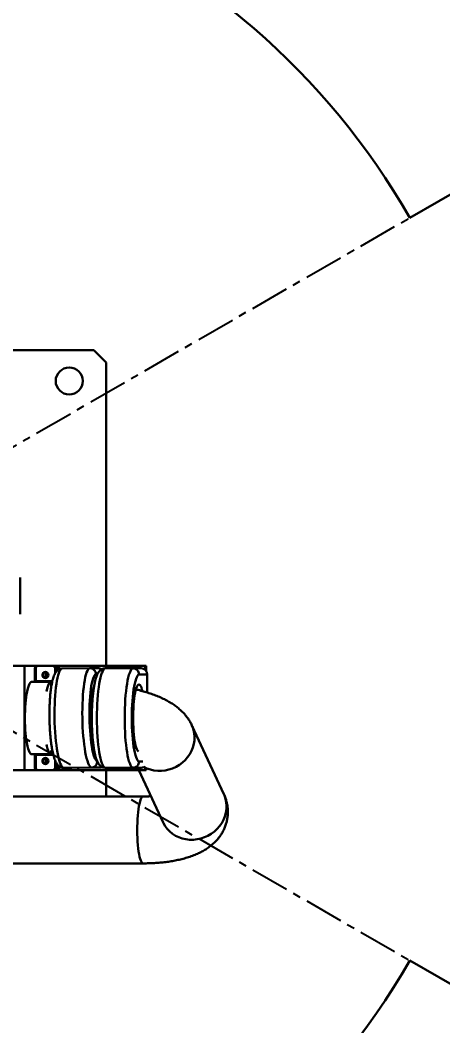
# Model space of a CAD drawing. Header units: millimetres. Extents: x 8 to 22425, y -1213 to 4973.
# Drawn here: x 2689 to 3033, y 650 to 1469 of the extents above; entities that cross this region are included whole.
import ezdxf

# ---------------------------------------------------------------- set-up
doc = ezdxf.new("R2010")
doc.units = ezdxf.units.MM
doc.header["$PDSIZE"] = -1
doc.linetypes.add('CENTER', pattern=[50.8, 31.75, -6.35, 6.35, -6.35])
doc.styles.get("Standard").update_dxf_attribs({"font": 'hyswlongfangsong.ttf'})
doc.dimstyles.new('ISO-25', dxfattribs={"dimscale": 25, "dimtxt": 3.5, "dimasz": 1.6, "dimexe": 1.25, "dimexo": 0.625, "dimtad": 1, "dimdec": 0, "dimzin": 9, "dimdsep": 46, "dimtxsty": 'Standard', "dimcen": 2.5, "dimadec": 0, "dimazin": 2, "dimtfac": 1, "dimtdec": 0, "dimtofl": 0, "dimtmove": 0, "dimatfit": 3, "dimfxl": 1, "dimarcsym": 0})

# ---------------------------------------------------------------- blocks, each defined once
blk = doc.blocks.new('*D152')
at = {"color": 0, "lineweight": -2, "transparency": 16777216}
blk.add_line((2450.69, 1005.88), (1713.38, 1005.88), dxfattribs=at)
blk.add_arc((2482.24, 1005.88), 737.61, 33.10748, 176.89252, dxfattribs=at)
at = {"color": 0, "transparency": 16777216}
for points in [[(3105.78, 1412.26), (3094.42, 1405.29), (3121.03, 1374.69)], [(1752.38, 1045.69), (1739.05, 1046.05), (1744.63, 1005.88)]]:
    blk.add_solid(points, dxfattribs=at)
at = {"layer": 'Defpoints', "color": 0, "transparency": 16777216}
for p in [(3996.92, 1880.38), (2610.33, 1732.29), (3006.19, 1308.38), (2466.32, 1005.88), (2482.24, 1005.88)]:
    blk.add_point(p, dxfattribs=at)
at = {"color": 0, "transparency": 16777216, "insert": (2216.04, 1757.1), "char_height": 87.5, "attachment_point": 5, "rotation": 19.51254}
blk.add_mtext('150°', dxfattribs=at)
blk = doc.blocks.new('*D153')
at = {"color": 0, "lineweight": -2, "transparency": 16777216}
blk.add_line((2450.69, 1005.88), (1716.02, 1005.88), dxfattribs=at)
blk.add_arc((2482.24, 1005.88), 734.97, 183.11864, 326.88136, dxfattribs=at)
at = {"color": 0, "transparency": 16777216}
for points in [[(1741.69, 965.72), (1755.02, 966.08), (1747.27, 1005.88)], [(3092.13, 607.8), (3103.49, 600.82), (3118.75, 638.4)]]:
    blk.add_solid(points, dxfattribs=at)
at = {"layer": 'Defpoints', "color": 0, "transparency": 16777216}
for p in [(2466.32, 1005.88), (2482.24, 1005.88), (3006.19, 703.38), (2009.81, 442.86), (3996.92, 131.38)]:
    blk.add_point(p, dxfattribs=at)
at = {"color": 0, "transparency": 16777216, "insert": (2307.38, 353.31), "char_height": 87.5, "attachment_point": 5, "rotation": 345}
blk.add_mtext('150°', dxfattribs=at)

msp = doc.modelspace()

# ---------------------------------------------------------------- linework, layer by layer
at = {"lineweight": 30}
for p, q in [((3006.19, 1308.38), (3996.92, 1880.38)), ((3006.19, 703.38), (3996.92, 131.38))]:
    msp.add_line(p, q, dxfattribs=at)
at = {"color": 1, "linetype": 'CENTER'}
for q in [(3006.19, 1308.38), (3006.19, 703.38)]:
    msp.add_line((2482.24, 1005.88), q, dxfattribs=at)
at = {"color": 161, "lineweight": 30, "true_color": 0x67adff}
for p, q in [((2748.74, 1200.38), (2397.24, 1200.38)), ((2758.74, 1190.38), (2748.74, 1200.38)), ((2758.74, 943.38), (2758.74, 1190.38)), ((2688.74, 985.38), (2688.74, 1015.38)), ((2692.24, 943.38), (2661.24, 943.38)), ((2692.24, 858.38), (2692.24, 943.38)), ((2692.24, 943.38), (2702.79, 943.38)), ((2715.24, 943.38), (2703.42, 943.38)), ((2715.24, 943.38), (2715.59, 943.38)), ((2716.57, 943.38), (2715.59, 943.38)), ((2716.57, 943.38), (2718.83, 943.38)), ((2718.83, 943.38), (2790.72, 943.38)), ((2790.72, 939.95), (2790.72, 943.38)), ((2790.72, 943.38), (2791.42, 943.38)), ((2791.42, 939.09), (2791.42, 943.38)), ((2700.82, 941.38), (2700.82, 930.38)), ((2701.45, 941.38), (2701.45, 930.88)), ((2717.21, 941.38), (2717.21, 937.28)), ((2717.56, 941.38), (2717.21, 941.38)), ((2717.56, 941.38), (2717.56, 937.84)), ((2718.54, 939.09), (2718.54, 941.38)), ((2720.8, 941.38), (2718.54, 941.38)), ((2720.8, 940.72), (2720.8, 941.38)), ((2722.82, 941.19), (2721.56, 940.95)), ((2745.47, 941.56), (2722.82, 941.19)), ((2745.47, 941.56), (2752.15, 941.56)), ((2751.79, 936.65), (2750.5, 936.65)), ((2757.94, 941.38), (2756.6, 941.15)), ((2780.59, 941.38), (2757.94, 941.38)), ((2780.59, 941.38), (2787.28, 941.38)), ((2792.2, 936.38), (2785.54, 936.38)), ((2792.2, 921.66), (2792.2, 936.38)), ((2713.74, 930.38), (2697.98, 930.38)), ((2714.95, 930.88), (2701.45, 930.88)), ((2714.39, 928.13), (2713.1, 928.13)), ((2713.74, 930.38), (2713.74, 928.38)), ((2714.83, 930.38), (2713.74, 930.38)), ((2714.43, 928.38), (2713.74, 928.38)), ((2854.73, 838.74), (2828.71, 894.82)), ((2713.74, 871.38), (2697.98, 871.38)), ((2700.82, 871.38), (2700.82, 860.38)), ((2701.45, 870.88), (2701.45, 860.38)), ((2715.78, 870.88), (2701.45, 870.88)), ((2713.1, 873.63), (2715.16, 873.63)), ((2713.74, 873.38), (2713.74, 871.38)), ((2713.74, 873.38), (2715.21, 873.38)), ((2713.74, 871.38), (2715.66, 871.38)), ((2717.21, 866.39), (2717.21, 860.38)), ((2717.21, 860.38), (2717.56, 860.38)), ((2717.56, 865.53), (2717.56, 860.38)), ((2718.54, 860.38), (2718.54, 863.72)), ((2718.54, 860.38), (2720.8, 860.38)), ((2720.8, 860.38), (2720.8, 861.33)), ((2722.7, 860.42), (2724.12, 860.2)), ((2746.77, 860.58), (2724.12, 860.2)), ((2724.12, 860.2), (2730.81, 860.2)), ((2753.46, 860.58), (2730.81, 860.2)), ((2753.46, 860.58), (2746.77, 860.58)), ((2756.59, 860.62), (2757.94, 860.38)), ((2780.59, 860.38), (2757.94, 860.38)), ((2787.28, 860.38), (2780.59, 860.38)), ((2785.54, 865.38), (2788.79, 865.38)), ((2790.72, 858.38), (2790.72, 860.35)), ((2661.24, 858.38), (2692.24, 858.38)), ((2692.24, 858.38), (2702.79, 858.38)), ((2715.24, 858.38), (2703.42, 858.38)), ((2715.59, 858.38), (2715.24, 858.38)), ((2715.59, 858.38), (2716.57, 858.38)), ((2718.83, 858.38), (2716.57, 858.38)), ((2718.83, 858.38), (2790.72, 858.38)), ((2758.74, 836.99), (2758.74, 858.38)), ((2785.53, 858.38), (2805.29, 815.8)), ((2790.72, 858.38), (2791.42, 858.38)), ((2791.42, 858.38), (2791.42, 858.85)), ((2788.9, 836.99), (2591.94, 836.99)), ((2591.94, 782.49), (2788.9, 782.49))]:
    msp.add_line(p, q, dxfattribs=at)
at = {"color": 161, "lineweight": 30, "true_color": 0x67adff, "flags": 128}
for points in [[(2722.82, 941.19), (2722.16, 940.81), (2721.52, 940.07), (2720.89, 938.98), (2720.3, 937.54), (2719.73, 935.77), (2719.2, 933.68), (2718.72, 931.29), (2718.28, 928.63), (2717.89, 925.72), (2717.55, 922.58), (2717.27, 919.24), (2717.05, 915.74), (2716.89, 912.1), (2716.79, 908.35), (2716.76, 904.54), (2716.79, 900.69), (2716.88, 896.85), (2717.04, 893.04), (2717.25, 889.29), (2717.53, 885.65), (2717.86, 882.15), (2718.25, 878.81), (2718.69, 875.67), (2719.17, 872.76), (2719.7, 870.1), (2720.26, 867.71), (2720.86, 865.62), (2721.48, 863.85), (2722.12, 862.41), (2722.78, 861.32), (2723.45, 860.58), (2724.12, 860.2)], [(2746.77, 860.58), (2746.1, 860.95), (2745.43, 861.69), (2744.77, 862.79), (2744.13, 864.23), (2743.51, 866), (2742.91, 868.09), (2742.35, 870.47), (2741.82, 873.13), (2741.34, 876.05), (2740.9, 879.19), (2740.51, 882.52), (2740.18, 886.03), (2739.9, 889.67), (2739.68, 893.41), (2739.53, 897.22), (2739.43, 901.07), (2739.4, 904.92), (2739.44, 908.73), (2739.54, 912.47), (2739.7, 916.11), (2739.92, 919.62), (2740.2, 922.95), (2740.53, 926.09), (2740.92, 929.01), (2741.36, 931.67), (2741.85, 934.05), (2742.38, 936.14), (2742.94, 937.91), (2743.54, 939.35), (2744.16, 940.45), (2744.81, 941.19), (2745.47, 941.56)], [(2750.5, 936.65), (2749.88, 936.27), (2749.28, 935.54), (2748.7, 934.45), (2748.15, 933.03), (2747.64, 931.28), (2747.16, 929.22), (2746.72, 926.87), (2746.34, 924.26), (2746, 921.42), (2745.72, 918.37), (2745.5, 915.14), (2745.34, 911.77), (2745.24, 908.29), (2745.2, 904.74), (2745.23, 901.15), (2745.32, 897.56), (2745.47, 894.01), (2745.68, 890.53), (2745.95, 887.16), (2746.28, 883.94), (2746.65, 880.88), (2747.08, 878.04), (2747.55, 875.43), (2748.06, 873.09), (2748.61, 871.03), (2749.18, 869.28), (2749.78, 867.85), (2750.39, 866.77), (2751.01, 866.03), (2751.64, 865.66)], [(2757.94, 941.38), (2757.27, 941.01), (2756.62, 940.27), (2755.98, 939.17), (2755.36, 937.73), (2754.76, 935.96), (2754.2, 933.87), (2753.68, 931.48), (2753.19, 928.82), (2752.75, 925.91), (2752.37, 922.77), (2752.03, 919.43), (2751.76, 915.93), (2751.54, 912.29), (2751.38, 908.54), (2751.29, 904.73), (2751.25, 900.88), (2751.29, 897.04), (2751.38, 893.22), (2751.54, 889.48), (2751.76, 885.84), (2752.03, 882.33), (2752.37, 879), (2752.75, 875.86), (2753.19, 872.94), (2753.68, 870.28), (2754.2, 867.89), (2754.76, 865.81), (2755.36, 864.03), (2755.98, 862.59), (2756.62, 861.5), (2757.27, 860.76), (2757.94, 860.38)], [(2780.59, 860.38), (2779.92, 860.76), (2779.27, 861.5), (2778.63, 862.59), (2778.01, 864.03), (2777.41, 865.81), (2776.85, 867.89), (2776.33, 870.28), (2775.84, 872.94), (2775.41, 875.86), (2775.02, 879), (2774.68, 882.33), (2774.41, 885.84), (2774.19, 889.48), (2774.03, 893.22), (2773.94, 897.04), (2773.9, 900.88), (2773.94, 904.73), (2774.03, 908.54), (2774.19, 912.29), (2774.41, 915.93), (2774.68, 919.43), (2775.02, 922.77), (2775.41, 925.91), (2775.84, 928.82), (2776.33, 931.48), (2776.85, 933.87), (2777.41, 935.96), (2778.01, 937.73), (2778.63, 939.17), (2779.27, 940.27), (2779.92, 941.01), (2780.59, 941.38)], [(2785.54, 936.38), (2784.92, 936.01), (2784.31, 935.27), (2783.71, 934.19), (2783.14, 932.76), (2782.59, 931.01), (2782.08, 928.95), (2781.61, 926.61), (2781.18, 924), (2780.8, 921.15), (2780.47, 918.1), (2780.19, 914.87), (2779.98, 911.5), (2779.82, 908.02), (2779.73, 904.47), (2779.7, 900.88), (2779.73, 897.29), (2779.82, 893.74), (2779.98, 890.26), (2780.19, 886.89), (2780.47, 883.66), (2780.8, 880.61), (2781.18, 877.77), (2781.61, 875.16), (2782.08, 872.81), (2782.59, 870.75), (2783.14, 869), (2783.71, 867.58), (2784.31, 866.49), (2784.92, 865.76), (2785.54, 865.38)], [(2697.98, 930.38), (2697.41, 930.2), (2696.84, 929.64), (2696.29, 928.73), (2695.76, 927.46), (2695.26, 925.86), (2694.79, 923.95), (2694.51, 922.58)], [(2713.74, 930.38), (2713.16, 930.2), (2712.6, 929.64), (2712.05, 928.73), (2711.52, 927.46), (2711.01, 925.86), (2710.54, 923.95), (2710.27, 922.58)], [(2713.74, 928.38), (2713.18, 928.2), (2713.1, 928.13)], [(2748.92, 926.54), (2748.45, 925.25), (2748.01, 923.64), (2747.61, 921.74), (2747.26, 919.58), (2746.96, 917.17), (2746.71, 914.55), (2746.51, 911.76), (2746.38, 908.83), (2746.31, 905.8), (2746.29, 902.71), (2746.34, 899.6), (2746.46, 896.51), (2746.63, 893.48), (2746.86, 890.55), (2747.14, 887.75), (2747.47, 885.14), (2747.85, 882.73), (2748.05, 881.67)], [(2788.31, 922.87), (2787.96, 924.22), (2787.48, 925.67), (2786.98, 926.8), (2786.45, 927.59), (2785.92, 928.03), (2785.38, 928.12), (2784.84, 927.86), (2784.31, 927.24), (2783.8, 926.28), (2783.31, 924.98), (2782.84, 923.38), (2782.42, 921.48), (2782.03, 919.31), (2781.69, 916.9), (2781.39, 914.28), (2781.16, 911.49), (2780.97, 908.56), (2780.85, 905.53), (2780.79, 902.44), (2780.79, 899.33), (2780.85, 896.24), (2780.97, 893.21), (2781.16, 890.27), (2781.39, 887.48), (2781.69, 884.87), (2782.03, 882.46), (2782.42, 880.29), (2782.84, 878.39), (2783.31, 876.78), (2783.8, 875.49), (2784.31, 874.53), (2784.84, 873.91), (2785.19, 873.7)], [(2694.51, 879.19), (2694.12, 881.09), (2693.75, 883.36), (2693.43, 885.85), (2693.15, 888.54), (2692.94, 891.39), (2692.78, 894.36), (2692.68, 897.42), (2692.64, 900.52), (2692.67, 903.63), (2692.75, 906.71), (2692.9, 909.7), (2693.1, 912.58), (2693.36, 915.31), (2693.67, 917.85), (2694.03, 920.17), (2694.44, 922.24), (2694.51, 922.58)], [(2789.61, 860.99), (2792.01, 859.85), (2794.83, 858.87), (2797.78, 858.21), (2800.8, 857.88), (2803.86, 857.88), (2806.93, 858.21), (2809.95, 858.87), (2812.9, 859.85), (2815.74, 861.13), (2818.42, 862.71), (2820.91, 864.55), (2823.18, 866.64), (2825.2, 868.95), (2826.95, 871.45), (2828.39, 874.1), (2829.52, 876.87), (2830.31, 879.72), (2830.76, 882.63), (2830.87, 885.54), (2830.62, 888.42), (2830.02, 891.24), (2829.09, 893.96), (2828.7, 894.83)], [(2694.51, 879.19), (2694.79, 877.82), (2695.26, 875.9), (2695.76, 874.3), (2696.29, 873.04), (2696.84, 872.12), (2697.41, 871.57), (2697.98, 871.38)], [(2710.27, 879.19), (2710.54, 877.82), (2711.01, 875.9), (2711.52, 874.3), (2712.05, 873.04), (2712.6, 872.12), (2713.16, 871.57), (2713.74, 871.38)], [(2713.1, 873.63), (2713.18, 873.57), (2713.74, 873.38)], [(2788.9, 836.99), (2788.43, 836.86), (2787.9, 836.38), (2787.38, 835.55), (2786.88, 834.38), (2786.4, 832.89), (2785.96, 831.1), (2785.56, 829.03), (2785.2, 826.71), (2784.88, 824.17), (2784.62, 821.44), (2784.42, 818.56), (2784.28, 815.57), (2784.19, 812.49), (2784.17, 809.39), (2784.2, 806.28), (2784.3, 803.22), (2784.46, 800.25), (2784.68, 797.4), (2784.95, 794.71), (2785.27, 792.22), (2785.64, 789.95), (2786.06, 787.95), (2786.51, 786.22), (2786.99, 784.81), (2787.49, 783.72), (2788.02, 782.97), (2788.55, 782.56), (2788.9, 782.49)], [(2805.29, 815.8), (2805.5, 815.36), (2806.92, 812.86), (2808.64, 810.56), (2810.64, 808.47), (2812.89, 806.62), (2815.37, 805.05), (2818.03, 803.76), (2820.85, 802.78), (2823.8, 802.12), (2826.82, 801.79), (2829.88, 801.79), (2832.95, 802.12), (2835.98, 802.78), (2838.93, 803.76), (2841.76, 805.05), (2844.44, 806.62), (2846.93, 808.47), (2849.2, 810.56), (2851.22, 812.86), (2852.97, 815.36), (2854.41, 818.01), (2855.54, 820.78), (2856.33, 823.64), (2856.78, 826.54), (2856.89, 829.45), (2856.64, 832.34), (2856.04, 835.16), (2855.11, 837.87), (2854.73, 838.74)]]:
    msp.add_lwpolyline(points, dxfattribs=at)
at = {"color": 161, "lineweight": 30, "true_color": 0x67adff}
for centre, radius in [((2728.74, 1175.38), 11), ((2709.36, 935.89), 2.49), ((2709.36, 865.89), 2.49)]:
    msp.add_circle(centre, radius, dxfattribs=at)
at = {"lineweight": 30}
msp.add_arc((2482.24, 1005.88), 605, 30, 330, dxfattribs=at)
at = {"color": 161, "lineweight": 30, "true_color": 0x67adff}
for centre, radius, start, end in [((2702.8, 941.4), 1.98, 90.44191, 180.43505), ((2703.44, 941.4), 1.98, 90.44191, 180.43548), ((2715.23, 941.4), 1.98, 359.56452, 89.55852), ((2715.57, 941.4), 1.98, 359.56495, 89.55809), ((2716.56, 941.4), 1.98, 359.56452, 89.55852), ((2718.82, 941.4), 1.98, 359.56452, 89.55809), ((2709.7, 935.9), 2.48, 94.50507, 180.41373), ((2709.7, 935.86), 2.48, 179.5861, 265.49493), ((2709.68, 935.91), 2.21, 47.82243, 180.77057), ((2709.68, 935.85), 2.21, 179.22924, 312.17757), ((2711.98, 935.89), 2.25, 121.19155, 180.18294), ((2711.98, 935.88), 2.25, 179.81687, 238.80845), ((2711.97, 935.88), 1.66, 113.31116, 246.68884), ((2712.67, 935.88), 1.66, 134.63415, 225.36585), ((2752.23, 936.69), 4.88, 53.19936, 90.89447), ((2787.24, 936.42), 4.96, 359.5643, 89.55846), ((2700.67, 930.76), 0.794, 331.51952, 8.77726), ((2700.67, 871), 0.794, 351.224, 28.47893), ((2709.7, 865.9), 2.48, 94.50504, 180.41376), ((2702.8, 860.37), 1.98, 179.56512, 269.55781), ((2703.44, 860.37), 1.98, 179.56469, 269.55781), ((2709.7, 865.86), 2.48, 179.58651, 265.49435), ((2709.68, 865.91), 2.21, 47.82208, 180.77073), ((2709.68, 865.85), 2.21, 179.22959, 312.17722), ((2711.98, 865.89), 2.25, 121.19141, 180.1829), ((2711.98, 865.88), 2.25, 179.81702, 238.8083), ((2711.97, 865.88), 1.66, 113.31157, 246.68843), ((2712.67, 865.88), 1.66, 134.64217, 225.35783), ((2715.23, 860.37), 1.98, 270.44175, 0.43531), ((2715.57, 860.37), 1.98, 270.44219, 0.43488), ((2716.56, 860.37), 1.98, 270.44175, 0.43531), ((2718.82, 860.37), 1.98, 270.44219, 0.43531), ((2753.37, 865.44), 4.87, 270.97132, 295.16522), ((2787.27, 865.25), 4.87, 270.02543, 298.65017)]:
    msp.add_arc(centre, radius, start, end, dxfattribs=at)
for points, knots in [([(2721.55, 940.96), (2721.33, 940.9), (2720.68, 940.73), (2719.76, 940.19), (2718.81, 939.43), (2718, 938.53), (2717.25, 937.43), (2716.53, 936.03), (2715.86, 934.31), (2715.24, 932.23), (2714.71, 929.93), (2714.23, 927.4), (2713.83, 924.71), (2713.49, 921.87), (2713.2, 918.89), (2712.97, 915.77), (2712.8, 912.54), (2712.69, 909.22), (2712.63, 905.84), (2712.63, 902.42), (2712.68, 898.98), (2712.79, 895.56), (2712.95, 892.17), (2713.17, 888.86), (2713.45, 885.64), (2713.77, 882.54), (2714.14, 879.57), (2714.56, 876.77), (2715.04, 874.14), (2715.56, 871.69), (2716.14, 869.43), (2716.8, 867.35), (2717.55, 865.47), (2718.35, 863.93), (2719.23, 862.72), (2720.13, 861.78), (2721.16, 861.03), (2722.03, 860.57), (2722.58, 860.44), (2722.7, 860.41)], [0, 0, 0, 0, 0.008873, 0.025433, 0.042593, 0.061309, 0.082961, 0.109625, 0.143331, 0.17551, 0.209342, 0.241593, 0.272946, 0.303774, 0.334272, 0.364555, 0.394692, 0.42473, 0.454703, 0.484637, 0.514551, 0.544464, 0.57439, 0.604346, 0.634353, 0.66444, 0.69464, 0.725004, 0.755606, 0.78656, 0.81806, 0.850455, 0.884413, 0.917219, 0.940772, 0.960696, 0.978621, 0.995467, 1, 1, 1, 1]), ([(2750.5, 936.65), (2750.49, 936.67), (2750.49, 937.04), (2750.36, 937.96), (2749.77, 939.34), (2748.62, 940.59), (2747.13, 941.43), (2746.02, 941.52), (2745.47, 941.56)], [0, 0, 0, 0, 0.007778, 0.141498, 0.356186, 0.57081, 0.785405, 1, 1, 1, 1]), ([(2756.6, 941.16), (2756.37, 941.1), (2755.72, 940.92), (2754.8, 940.38), (2753.85, 939.64), (2753.03, 938.73), (2752.27, 937.63), (2751.53, 936.21), (2750.84, 934.47), (2750.19, 932.38), (2749.62, 930.08), (2749.11, 927.54), (2748.66, 924.85), (2748.28, 922.01), (2747.95, 919.02), (2747.67, 915.9), (2747.45, 912.66), (2747.29, 909.34), (2747.17, 905.95), (2747.12, 902.53), (2747.12, 899.09), (2747.18, 895.67), (2747.29, 892.29), (2747.46, 888.98), (2747.68, 885.76), (2747.96, 882.66), (2748.29, 879.7), (2748.67, 876.9), (2749.1, 874.28), (2749.58, 871.84), (2750.13, 869.59), (2750.76, 867.5), (2751.49, 865.64), (2752.27, 864.12), (2753.13, 862.91), (2754.02, 861.97), (2755.05, 861.22), (2755.92, 860.76), (2756.47, 860.62), (2756.59, 860.59)], [0, 0, 0, 0, 0.008933, 0.02551, 0.042754, 0.06164, 0.083592, 0.110745, 0.144953, 0.176972, 0.210642, 0.242804, 0.274108, 0.304905, 0.335384, 0.365653, 0.395781, 0.425813, 0.455783, 0.485714, 0.515627, 0.545542, 0.575469, 0.605428, 0.635441, 0.665535, 0.695745, 0.726125, 0.756748, 0.787736, 0.81929, 0.851775, 0.885896, 0.917976, 0.94114, 0.960877, 0.978696, 0.99549, 1, 1, 1, 1]), ([(2785.54, 936.38), (2785.54, 936.4), (2785.53, 936.77), (2785.42, 937.7), (2784.85, 939.09), (2783.73, 940.36), (2782.25, 941.22), (2781.14, 941.33), (2780.59, 941.38)], [0, 0, 0, 0, 0.007779, 0.141498, 0.356188, 0.570809, 0.785402, 1, 1, 1, 1]), ([(2828.71, 894.82), (2828.21, 895.82), (2827.24, 897.77), (2825.49, 900.46), (2823.58, 902.99), (2821.41, 905.4), (2819, 907.72), (2816.3, 909.96), (2813.29, 912.12), (2809.93, 914.2), (2806.22, 916.19), (2802.23, 918.04), (2798.03, 919.73), (2793.72, 921.23), (2789.33, 922.55), (2785.79, 923.5), (2783.67, 923.97), (2783.09, 924.1)], [0, 0, 0, 0, 0.058659, 0.114107, 0.171085, 0.230015, 0.291605, 0.356654, 0.425951, 0.499955, 0.578224, 0.659031, 0.739611, 0.818583, 0.895702, 0.97116, 1, 1, 1, 1]), ([(2746.77, 860.58), (2747.32, 860.64), (2748.43, 860.77), (2749.89, 861.65), (2751, 862.94), (2751.54, 864.34), (2751.64, 865.27), (2751.64, 865.64), (2751.64, 865.66)], [0, 0, 0, 0, 0.214592, 0.429187, 0.643812, 0.858501, 0.992222, 1, 1, 1, 1]), ([(2780.59, 860.38), (2781.14, 860.44), (2782.25, 860.55), (2783.73, 861.41), (2784.85, 862.68), (2785.42, 864.06), (2785.53, 864.99), (2785.54, 865.36), (2785.54, 865.38)], [0, 0, 0, 0, 0.214598, 0.429191, 0.643812, 0.858503, 0.992222, 1, 1, 1, 1]), ([(2788.9, 782.49), (2789.72, 782.5), (2792.09, 782.51), (2795.98, 782.63), (2800.56, 782.89), (2805.08, 783.3), (2809.56, 783.86), (2813.99, 784.58), (2818.38, 785.47), (2822.73, 786.55), (2827.04, 787.87), (2831.14, 789.39), (2834.92, 791.09), (2838.31, 792.89), (2841.38, 794.82), (2844.15, 796.88), (2846.65, 799.05), (2848.9, 801.36), (2850.92, 803.8), (2852.7, 806.37), (2854.24, 809.07), (2855.57, 811.97), (2856.64, 815.07), (2857.42, 818.32), (2857.86, 821.59), (2857.97, 824.85), (2857.77, 828.06), (2857.28, 831.2), (2856.49, 834.26), (2855.61, 836.76), (2854.96, 838.22), (2854.73, 838.74)], [0, 0, 0, 0, 0.0209474, 0.0605467, 0.1004065, 0.1406803, 0.1815072, 0.2230561, 0.2655302, 0.3091609, 0.3541659, 0.4006005, 0.4426471, 0.4823728, 0.5195721, 0.5545735, 0.5878302, 0.6197554, 0.6506848, 0.680877, 0.7105288, 0.7397902, 0.7717169, 0.8030596, 0.8338619, 0.864241, 0.8943022, 0.9241412, 0.9538821, 0.9836603, 1, 1, 1, 1]), ([(2795.36, 837.2), (2795.12, 837.18), (2793.94, 837.09), (2791.78, 837.02), (2789.83, 837), (2788.9, 836.99)], [0, 0, 0, 0, 0.1163601, 0.5780076, 1, 1, 1, 1])]:
    msp.add_open_spline(points, degree=3, knots=knots, dxfattribs=at)

# ---------------------------------------------------------------- dimensions: what is measured, and where the dimension line sits
dim = msp.add_angular_dim_2l(base=(2610.33, 1732.29), line1=((2482.24, 1005.88), (2466.32, 1005.88)), line2=((3006.19, 1308.38), (3996.92, 1880.38)), dimstyle='ISO-25')
dim.commit()
dim.dimension.update_dxf_attribs({"geometry": '*D152', "text_midpoint": (2235.87, 1701.13), "dimtype": 162})
dim = msp.add_angular_dim_2l(base=(2009.81, 442.86), line1=((2482.24, 1005.88), (2466.32, 1005.88)), line2=((3006.19, 703.38), (3996.92, 131.38)), dimstyle='ISO-25')
dim.commit()
dim.dimension.update_dxf_attribs({"geometry": '*D153', "text_midpoint": (2307.38, 353.31)})

doc.saveas('drawing.dxf')
